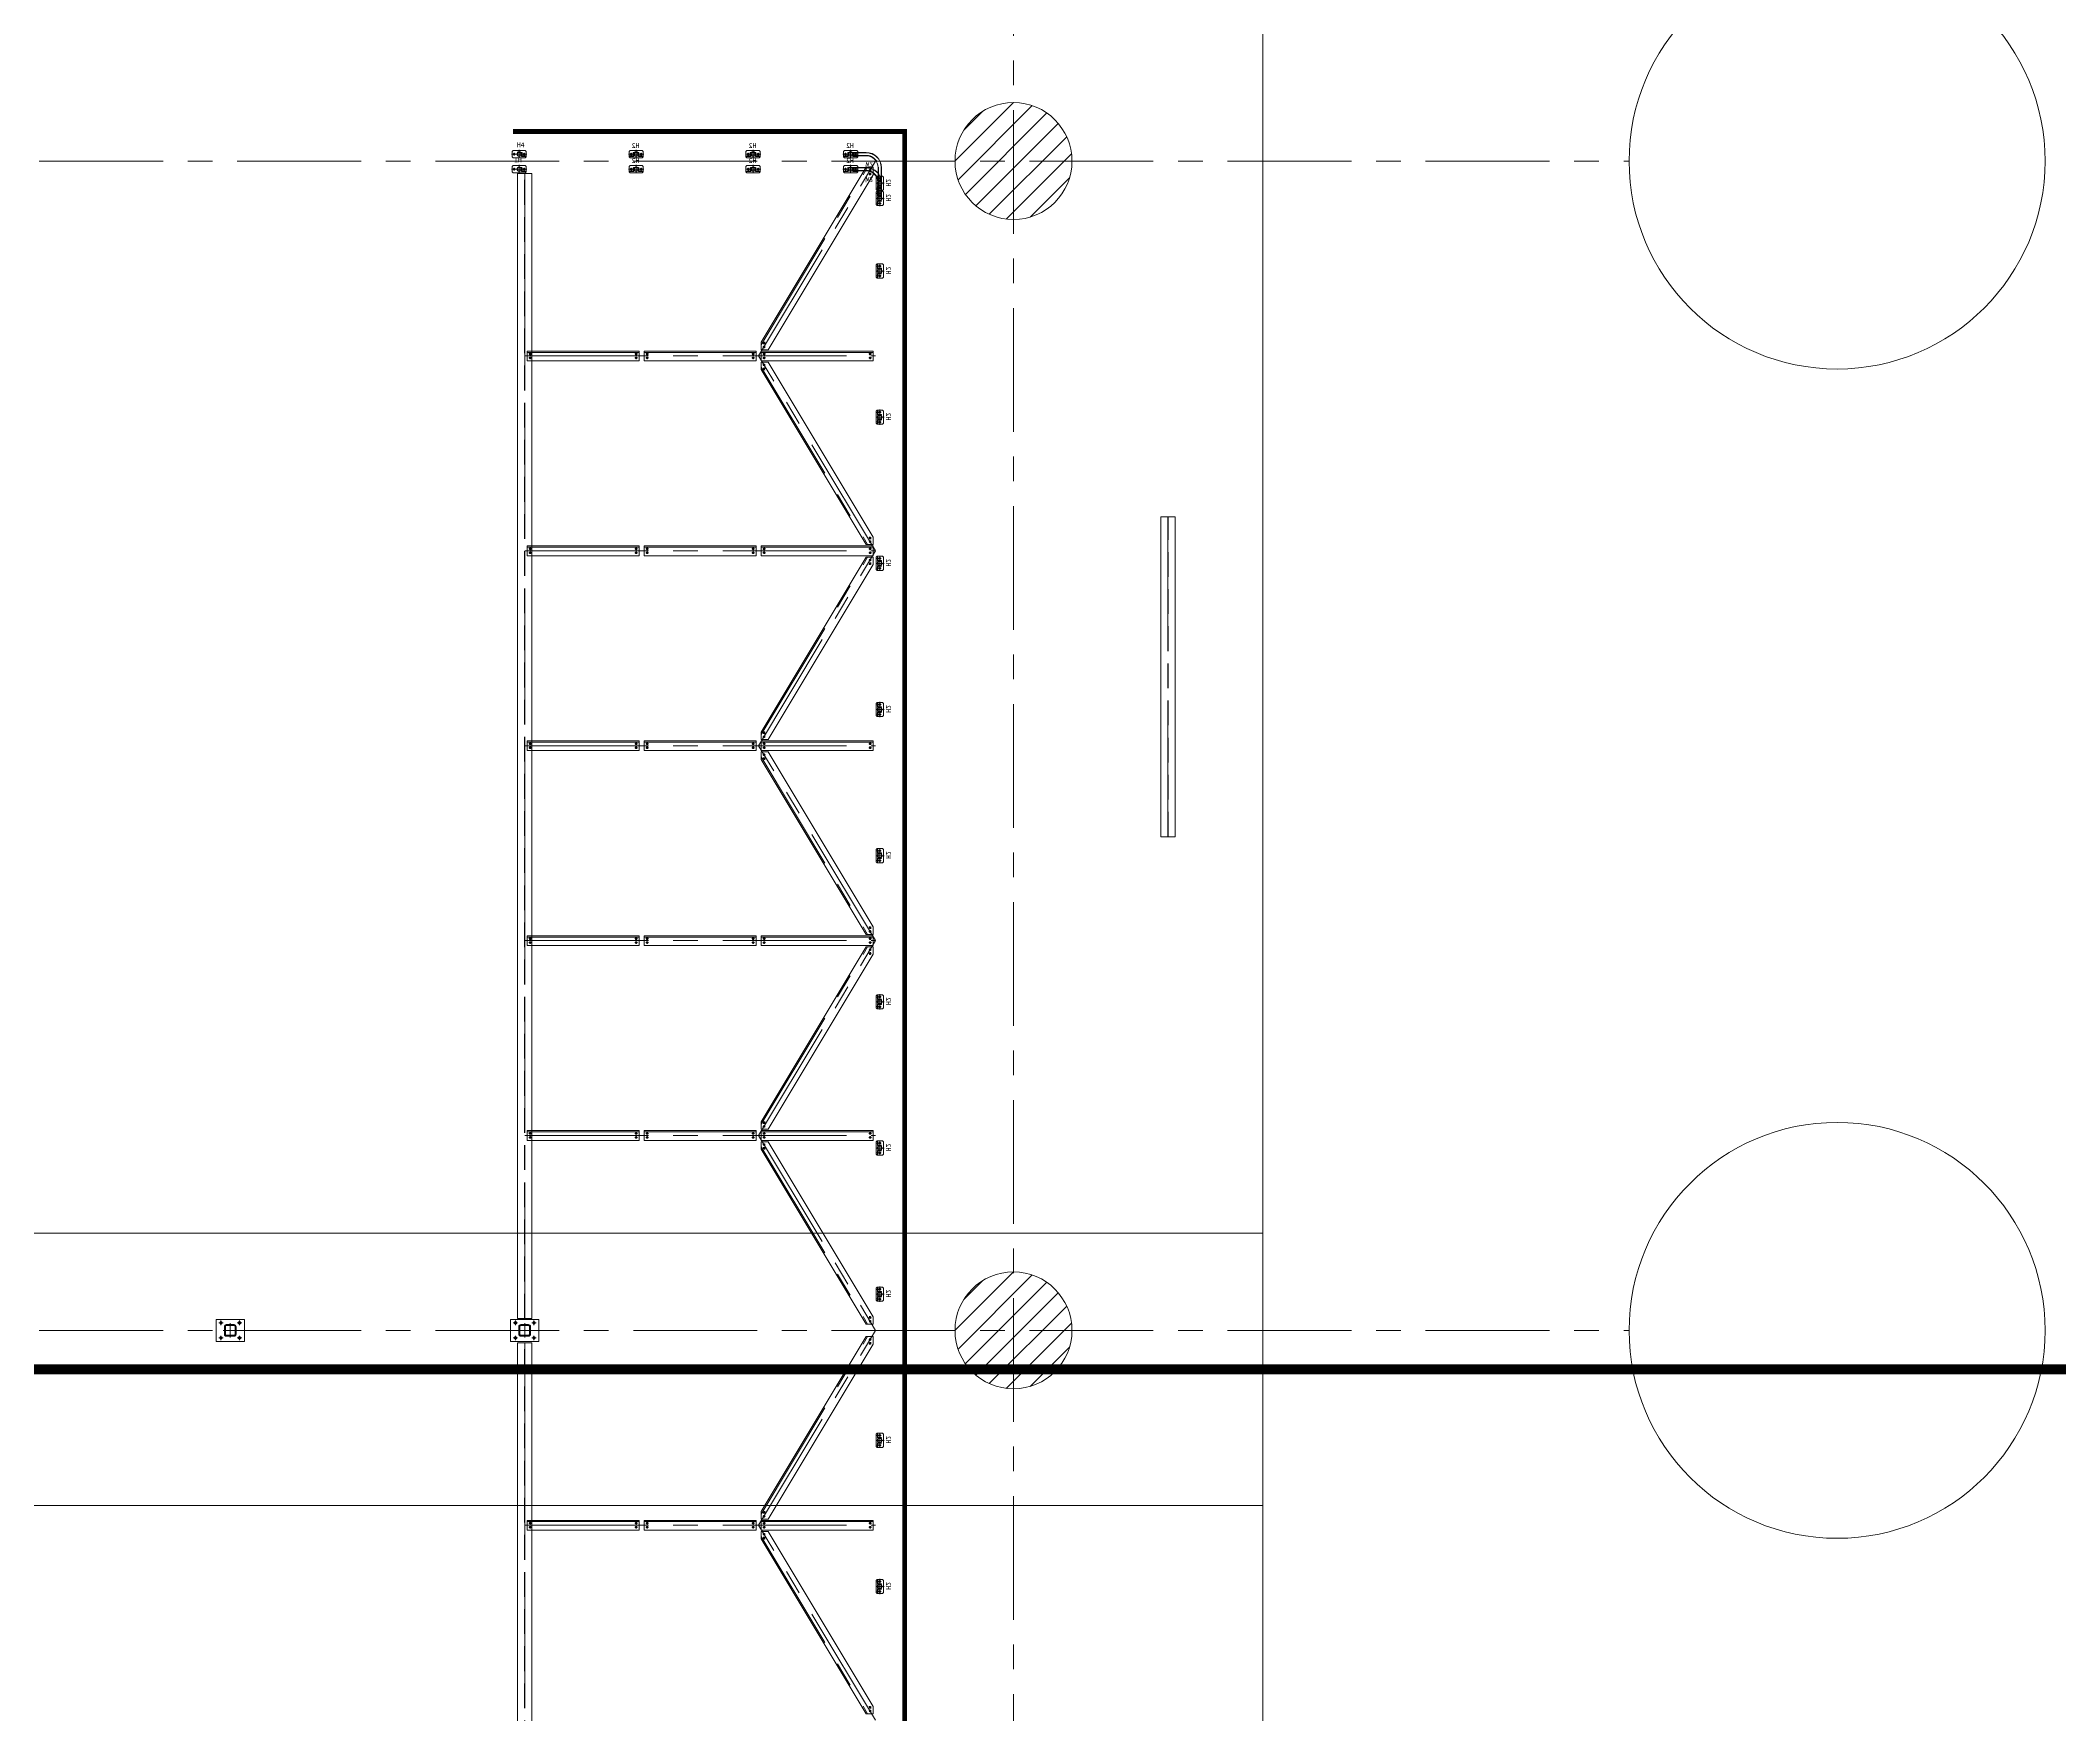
# Model space of a CAD drawing. Header units: millimetres. Extents: x -16602 to 168350, y -134254 to 50573.
# Drawn here: x 137052 to 157768, y -95881 to -78699 of the extents above; entities that cross this region are included whole.
import ezdxf

# ---------------------------------------------------------------- set-up
doc = ezdxf.new("R2010")
doc.units = ezdxf.units.MM
doc.header["$LTSCALE"] = 40
for name, pattern in [('CENTER', [50.8, 31.75, -6.35, 6.35, -6.35]), ('CENTER2', [28.575, 19.05, -3.175, 3.175, -3.175]), ('HIDDEN', [9.525, 6.35, -3.175]), ('HIDDEN2', [4.7625, 3.175, -1.5875]), ('PHANTOM', [63.5, 31.75, -6.35, 6.35, -6.35, 6.35, -6.35])]:
    doc.linetypes.add(name, pattern=pattern)
doc.layers.get('0').update_dxf_attribs({"linetype": 'CONTINUOUS', "lineweight": 13})
doc.layers.get('Defpoints').update_dxf_attribs({"linetype": 'CONTINUOUS', "lineweight": 13})
doc.layers.add('01-CEN', color=1, linetype='CENTER', lineweight=13)
doc.layers.add('Handrail', color=6, linetype='CONTINUOUS', lineweight=13)
doc.styles.add('T', font='SimSun.ttf', dxfattribs={"height": 100})

# ---------------------------------------------------------------- blocks, each defined once
blk = doc.blocks.new('120x120x10.0-shs-34.2')
for points in [[(-40, 60), (40, 60, -0.4142136), (60, 40), (60, -40, -0.4142136), (40, -60), (-40, -60, -0.4142136), (-60, -40), (-60, 40, -0.4142136)], [(-40, 50), (40, 50, -0.4142136), (50, 40), (50, -40, -0.4142136), (40, -50), (-40, -50, -0.4142136), (-50, -40), (-50, 40, -0.4142136)]]:
    blk.add_lwpolyline(points, format="xyb", close=True)
at = {"layer": '01-CEN'}
for p, q in [((72.5, 0), (-72.5, 0)), ((0, -72.5), (0, 72.5))]:
    blk.add_line(p, q, dxfattribs=at)
blk = doc.blocks.new('C9 TO 610X229113 UB')
at = {"ltscale": 30}
blk.add_lwpolyline([(-145, -112.5), (-145, 112.5), (145, 112.5), (145, -112.5)], close=True, dxfattribs=at)
for centre in [(-95, 77.5), (95, 77.5), (-95, -77.5), (95, -77.5)]:
    blk.add_circle(centre, 13, dxfattribs=at)
at = {"layer": '01-CEN', "ltscale": 30}
for p, q in [((-72, 77.5), (-118, 77.5)), ((-95, 100.5), (-95, 54.5)), ((72, 77.5), (118, 77.5)), ((95, 100.5), (95, 54.5)), ((-72, -77.5), (-118, -77.5)), ((-95, -100.5), (-95, -54.5)), ((72, -77.5), (118, -77.5)), ((95, -100.5), (95, -54.5))]:
    blk.add_line(p, q, dxfattribs=at)
at = {"ltscale": 30, "rotation": 90}
blk.add_blockref('120x120x10.0-shs-34.2', (0, 0), dxfattribs=at)
blk = doc.blocks.new('040x05a')
for p, q in [((0, 40), (0, 0)), ((2.6, 40), (0, 40)), ((0, 0), (40, 0)), ((5, 11), (5, 37.6)), ((37.6, 5), (11, 5)), ((40, 0), (40, 2.6))]:
    blk.add_line(p, q)
for centre, radius, start, end in [((2.6, 37.6), 2.4, 0, 90), ((11, 11), 6, 180, 270), ((37.6, 2.6), 2.4, 0, 90)]:
    blk.add_arc(centre, radius, start, end)
blk = doc.blocks.new('H2')
at = {"linetype": 'CENTER2'}
for p, q in [((-78, 0), (78, 0)), ((0, -42), (0, 43))]:
    blk.add_line(p, q, dxfattribs=at)
for p, q in [((-73, 28), (-63, 38)), ((-73, 28), (-73, -28)), ((-37, 0), (-65, 0)), ((63, 38), (-63, 38)), ((-51, 14), (-51, -14)), ((37, 0), (65, 0)), ((51, 14), (51, -14)), ((63, 38), (73, 28)), ((73, -28), (73, 28)), ((-63, -38), (-73, -28)), ((-63, -38), (63, -38)), ((-56, -19), (-56, -24)), ((-49, -14), (-49, -29)), ((-42, -19), (-42, -24)), ((42, -19), (42, -24)), ((49, -14), (49, -29)), ((56, -19), (56, -24)), ((73, -28), (63, -38))]:
    blk.add_line(p, q)
for centre, radius in [((-51, 0), 9), ((0, 0), 24.1), ((0, 0), 20.1), ((51, 0), 9)]:
    blk.add_circle(centre, radius)
at = {"extrusion": (0, 0, -1), "zscale": -1}
blk.add_blockref('040x05a', (24, -24), dxfattribs=at)
blk.add_blockref('040x05a', (24, -24))
at = {"ltscale": 30, "style": 'T'}
blk.add_text('H2', height=50, dxfattribs=at).set_placement((-33, 64))
blk = doc.blocks.new('W2')
for p, q in [((-17, 0), (17, 0)), ((-17, -160), (-17, 0)), ((17, -160), (17, 0)), ((-300, -283), (-300, -317)), ((-140, -283), (-300, -283)), ((-140, -317), (-300, -317))]:
    blk.add_line(p, q)
at = {"linetype": 'HIDDEN2'}
for p, q in [((-14, -160), (-14, 0)), ((14, -160), (14, 0)), ((-140, -286), (-300, -286)), ((-140, -314), (-300, -314))]:
    blk.add_line(p, q, dxfattribs=at)
for radius in [154, 126]:
    blk.add_arc((-140, -160), radius, 270, 0, dxfattribs=at)
for radius in [157, 123]:
    blk.add_arc((-140, -160), radius, 270, 0)
at = {"style": 'T'}
blk.add_text('W2', height=50, dxfattribs=at).set_placement((-147, -216))
blk = doc.blocks.new('H4')
at = {"linetype": 'CENTER2'}
for p, q in [((78, 0), (-78, 0)), ((0, -42), (0, 43))]:
    blk.add_line(p, q, dxfattribs=at)
for p, q in [((-63, 38), (-73, 28)), ((-73, -28), (-73, 28)), ((-37, 0), (-65, 0)), ((-63, 38), (63, 38)), ((-51, 14), (-51, -14)), ((37, 0), (65, 0)), ((51, 14), (51, -14)), ((73, 28), (63, 38)), ((73, 28), (73, -28)), ((-73, -28), (-63, -38)), ((63, -38), (-63, -38)), ((42, -19), (42, -24)), ((49, -14), (49, -29)), ((56, -19), (56, -24)), ((63, -38), (73, -28))]:
    blk.add_line(p, q)
for centre, radius in [((-51, 0), 9), ((0, 0), 24.1), ((0, 0), 20.1), ((51, 0), 9)]:
    blk.add_circle(centre, radius)
blk.add_blockref('040x05a', (24, -24))
at = {"ltscale": 30, "style": 'T'}
blk.add_text('H4', height=50, dxfattribs=at).set_placement((-24, 70))
blk = doc.blocks.new('H1')
at = {"linetype": 'CENTER2'}
for p, q in [((-78, 0), (78, 0)), ((0, -42), (0, 43))]:
    blk.add_line(p, q, dxfattribs=at)
for p, q in [((-73, 28), (-63, 38)), ((-73, 28), (-73, -28)), ((-37, 0), (-65, 0)), ((63, 38), (-63, 38)), ((-51, 14), (-51, -14)), ((37, 0), (65, 0)), ((51, 14), (51, -14)), ((63, 38), (73, 28)), ((73, -28), (73, 28)), ((-63, -38), (-73, -28)), ((-63, -38), (63, -38)), ((-56, -19), (-56, -24)), ((-49, -14), (-49, -29)), ((-42, -19), (-42, -24)), ((73, -28), (63, -38))]:
    blk.add_line(p, q)
for centre, radius in [((-51, 0), 9), ((0, 0), 24.1), ((0, 0), 20.1), ((51, 0), 9)]:
    blk.add_circle(centre, radius)
at = {"extrusion": (0, 0, -1), "zscale": -1}
blk.add_blockref('040x05a', (24, -24), dxfattribs=at)
at = {"ltscale": 30, "style": 'T'}
blk.add_text('H1', height=50, dxfattribs=at).set_placement((-27, 70))

msp = doc.modelspace()

# ---------------------------------------------------------------- hatches: boundary and pattern name
h = msp.add_hatch()
h.set_pattern_fill('ANSI31', color=256, scale=50, style=0)
h.set_pattern_definition([(45, (43853.43, -81042.49), (-112.2532, 112.2532), [])])
edge = h.paths.add_edge_path()
edge.add_arc((147035.6, -79938), 600, 0, 360)
h = msp.add_hatch()
h.set_pattern_fill('ANSI31', color=256, scale=50, style=0)
h.set_pattern_definition([(45, (43853.43, -93042.49), (-112.2532, 112.2532), [])])
edge = h.paths.add_edge_path()
edge.add_arc((147035.6, -91938), 600, 0, 360)

# ---------------------------------------------------------------- linework, layer by layer
at = {"ltscale": 30}
for points in [[(144446.7, -81874.6), (144446.7, -81797.4), (145524.3, -80001.4), (145594.6, -80001.4), (145594.6, -80078.6), (144517, -81874.6)], [(144446.7, -81874.6), (144446.7, -81797.4), (145524.3, -80001.4), (145594.6, -80001.4), (145594.6, -80078.6), (144517, -81874.6)], [(144446.7, -82001.4), (144446.7, -82078.6), (145524.3, -83874.6), (145594.6, -83874.6), (145594.6, -83797.4), (144517, -82001.4)], [(144446.7, -82001.4), (144446.7, -82078.6), (145524.3, -83874.6), (145594.6, -83874.6), (145594.6, -83797.4), (144517, -82001.4)], [(144446.7, -85874.6), (144446.7, -85797.4), (145524.3, -84001.4), (145594.6, -84001.4), (145594.6, -84078.6), (144517, -85874.6)], [(144446.7, -85874.6), (144446.7, -85797.4), (145524.3, -84001.4), (145594.6, -84001.4), (145594.6, -84078.6), (144517, -85874.6)], [(144446.7, -86001.4), (144446.7, -86078.6), (145524.3, -87874.6), (145594.6, -87874.6), (145594.6, -87797.4), (144517, -86001.4)], [(144446.7, -86001.4), (144446.7, -86078.6), (145524.3, -87874.6), (145594.6, -87874.6), (145594.6, -87797.4), (144517, -86001.4)], [(144446.7, -89874.6), (144446.7, -89797.4), (145524.3, -88001.4), (145594.6, -88001.4), (145594.6, -88078.6), (144517, -89874.6)], [(144446.7, -89874.6), (144446.7, -89797.4), (145524.3, -88001.4), (145594.6, -88001.4), (145594.6, -88078.6), (144517, -89874.6)], [(144446.7, -90001.4), (144446.7, -90078.6), (145524.3, -91874.6), (145594.6, -91874.6), (145594.6, -91797.4), (144517, -90001.4)], [(144446.7, -93874.6), (144446.7, -93797.4), (145524.3, -92001.4), (145594.6, -92001.4), (145594.6, -92078.6), (144517, -93874.6)], [(144446.7, -93874.6), (144446.7, -93797.4), (145524.3, -92001.4), (145594.6, -92001.4), (145594.6, -92078.6), (144517, -93874.6)], [(144446.7, -94001.4), (144446.7, -94078.6), (145524.3, -95874.6), (145594.6, -95874.6), (145594.6, -95797.4), (144517, -94001.4)], [(144446.7, -94001.4), (144446.7, -94078.6), (145524.3, -95874.6), (145594.6, -95874.6), (145594.6, -95797.4), (144517, -94001.4)]]:
    msp.add_lwpolyline(points, close=True, dxfattribs=at)
for points in [[(145569, -80037.6), (145572.1, -80032.5, 1), (145560.1, -80025.3), (145557, -80030.4, 1), (145569, -80037.6)], [(145569, -80037.6), (145572.1, -80032.5, 1), (145560.1, -80025.3), (145557, -80030.4, 1), (145569, -80037.6)], [(145569, -80076.5), (145572.1, -80071.3, 1), (145560.1, -80064.1), (145557, -80069.3, 1), (145569, -80076.5)], [(145569, -80076.5), (145572.1, -80071.3, 1), (145560.1, -80064.1), (145557, -80069.3, 1), (145569, -80076.5)], [(144481.1, -81811.9), (144484.2, -81806.7, 1), (144472.2, -81799.5), (144469.1, -81804.7, 1), (144481.1, -81811.9)], [(144481.1, -81811.9), (144484.2, -81806.7, 1), (144472.2, -81799.5), (144469.1, -81804.7, 1), (144481.1, -81811.9)], [(142073.7, -81911), (142079.7, -81911, -1), (142079.7, -81925), (142073.7, -81925, -1), (142073.7, -81911)], [(142073.7, -81951), (142079.7, -81951, -1), (142079.7, -81965), (142073.7, -81965, -1), (142073.7, -81951)], [(143167.6, -81911), (143161.6, -81911, 1), (143161.6, -81925), (143167.6, -81925, 1), (143167.6, -81911)], [(143167.6, -81951), (143161.6, -81951, 1), (143161.6, -81965), (143167.6, -81965, 1), (143167.6, -81951)], [(143273.7, -81911), (143279.7, -81911, -1), (143279.7, -81925), (143273.7, -81925, -1), (143273.7, -81911)], [(143273.7, -81951), (143279.7, -81951, -1), (143279.7, -81965), (143273.7, -81965, -1), (143273.7, -81951)], [(144367.6, -81911), (144361.6, -81911, 1), (144361.6, -81925), (144367.6, -81925, 1), (144367.6, -81911)], [(144367.6, -81951), (144361.6, -81951, 1), (144361.6, -81965), (144367.6, -81965, 1), (144367.6, -81951)], [(144473.7, -81911), (144479.7, -81911, -1), (144479.7, -81925), (144473.7, -81925, -1), (144473.7, -81911)], [(144473.7, -81951), (144479.7, -81951, -1), (144479.7, -81965), (144473.7, -81965, -1), (144473.7, -81951)], [(144481.1, -81850.8), (144484.2, -81845.6, 1), (144472.2, -81838.4), (144469.1, -81843.6, 1), (144481.1, -81850.8)], [(144481.1, -81850.8), (144484.2, -81845.6, 1), (144472.2, -81838.4), (144469.1, -81843.6, 1), (144481.1, -81850.8)], [(144481.1, -82025.3), (144484.2, -82030.4, -1), (144472.2, -82037.6), (144469.1, -82032.5, -1), (144481.1, -82025.3)], [(144481.1, -82025.3), (144484.2, -82030.4, -1), (144472.2, -82037.6), (144469.1, -82032.5, -1), (144481.1, -82025.3)], [(145567.6, -81911), (145561.6, -81911, 1), (145561.6, -81925), (145567.6, -81925, 1), (145567.6, -81911)], [(145567.6, -81951), (145561.6, -81951, 1), (145561.6, -81965), (145567.6, -81965, 1), (145567.6, -81951)], [(144481.1, -82064.1), (144484.2, -82069.3, -1), (144472.2, -82076.5), (144469.1, -82071.3, -1), (144481.1, -82064.1)], [(144481.1, -82064.1), (144484.2, -82069.3, -1), (144472.2, -82076.5), (144469.1, -82071.3, -1), (144481.1, -82064.1)], [(145569, -83799.5), (145572.1, -83804.7, -1), (145560.1, -83811.9), (145557, -83806.7, -1), (145569, -83799.5)], [(145569, -83799.5), (145572.1, -83804.7, -1), (145560.1, -83811.9), (145557, -83806.7, -1), (145569, -83799.5)], [(145569, -83838.4), (145572.1, -83843.6, -1), (145560.1, -83850.8), (145557, -83845.6, -1), (145569, -83838.4)], [(145569, -83838.4), (145572.1, -83843.6, -1), (145560.1, -83850.8), (145557, -83845.6, -1), (145569, -83838.4)], [(142073.7, -83911), (142079.7, -83911, -1), (142079.7, -83925), (142073.7, -83925, -1), (142073.7, -83911)], [(142073.7, -83951), (142079.7, -83951, -1), (142079.7, -83965), (142073.7, -83965, -1), (142073.7, -83951)], [(143167.6, -83911), (143161.6, -83911, 1), (143161.6, -83925), (143167.6, -83925, 1), (143167.6, -83911)], [(143167.6, -83951), (143161.6, -83951, 1), (143161.6, -83965), (143167.6, -83965, 1), (143167.6, -83951)], [(143273.7, -83911), (143279.7, -83911, -1), (143279.7, -83925), (143273.7, -83925, -1), (143273.7, -83911)], [(143273.7, -83951), (143279.7, -83951, -1), (143279.7, -83965), (143273.7, -83965, -1), (143273.7, -83951)], [(144367.6, -83911), (144361.6, -83911, 1), (144361.6, -83925), (144367.6, -83925, 1), (144367.6, -83911)], [(144367.6, -83951), (144361.6, -83951, 1), (144361.6, -83965), (144367.6, -83965, 1), (144367.6, -83951)], [(144473.7, -83911), (144479.7, -83911, -1), (144479.7, -83925), (144473.7, -83925, -1), (144473.7, -83911)], [(144473.7, -83951), (144479.7, -83951, -1), (144479.7, -83965), (144473.7, -83965, -1), (144473.7, -83951)], [(145567.6, -83911), (145561.6, -83911, 1), (145561.6, -83925), (145567.6, -83925, 1), (145567.6, -83911)], [(145567.6, -83951), (145561.6, -83951, 1), (145561.6, -83965), (145567.6, -83965, 1), (145567.6, -83951)], [(145569, -84037.6), (145572.1, -84032.5, 1), (145560.1, -84025.3), (145557, -84030.4, 1), (145569, -84037.6)], [(145569, -84037.6), (145572.1, -84032.5, 1), (145560.1, -84025.3), (145557, -84030.4, 1), (145569, -84037.6)], [(145569, -84076.5), (145572.1, -84071.3, 1), (145560.1, -84064.1), (145557, -84069.3, 1), (145569, -84076.5)], [(145569, -84076.5), (145572.1, -84071.3, 1), (145560.1, -84064.1), (145557, -84069.3, 1), (145569, -84076.5)], [(142073.7, -85911), (142079.7, -85911, -1), (142079.7, -85925), (142073.7, -85925, -1), (142073.7, -85911)], [(142073.7, -85951), (142079.7, -85951, -1), (142079.7, -85965), (142073.7, -85965, -1), (142073.7, -85951)], [(143167.6, -85911), (143161.6, -85911, 1), (143161.6, -85925), (143167.6, -85925, 1), (143167.6, -85911)], [(143167.6, -85951), (143161.6, -85951, 1), (143161.6, -85965), (143167.6, -85965, 1), (143167.6, -85951)], [(143273.7, -85911), (143279.7, -85911, -1), (143279.7, -85925), (143273.7, -85925, -1), (143273.7, -85911)], [(143273.7, -85951), (143279.7, -85951, -1), (143279.7, -85965), (143273.7, -85965, -1), (143273.7, -85951)], [(144367.6, -85911), (144361.6, -85911, 1), (144361.6, -85925), (144367.6, -85925, 1), (144367.6, -85911)], [(144367.6, -85951), (144361.6, -85951, 1), (144361.6, -85965), (144367.6, -85965, 1), (144367.6, -85951)], [(144473.7, -85911), (144479.7, -85911, -1), (144479.7, -85925), (144473.7, -85925, -1), (144473.7, -85911)], [(144473.7, -85951), (144479.7, -85951, -1), (144479.7, -85965), (144473.7, -85965, -1), (144473.7, -85951)], [(144481.1, -85811.9), (144484.2, -85806.7, 1), (144472.2, -85799.5), (144469.1, -85804.7, 1), (144481.1, -85811.9)], [(144481.1, -85811.9), (144484.2, -85806.7, 1), (144472.2, -85799.5), (144469.1, -85804.7, 1), (144481.1, -85811.9)], [(144481.1, -85850.8), (144484.2, -85845.6, 1), (144472.2, -85838.4), (144469.1, -85843.6, 1), (144481.1, -85850.8)], [(144481.1, -85850.8), (144484.2, -85845.6, 1), (144472.2, -85838.4), (144469.1, -85843.6, 1), (144481.1, -85850.8)], [(145567.6, -85911), (145561.6, -85911, 1), (145561.6, -85925), (145567.6, -85925, 1), (145567.6, -85911)], [(145567.6, -85951), (145561.6, -85951, 1), (145561.6, -85965), (145567.6, -85965, 1), (145567.6, -85951)], [(144481.1, -86025.3), (144484.2, -86030.4, -1), (144472.2, -86037.6), (144469.1, -86032.5, -1), (144481.1, -86025.3)], [(144481.1, -86025.3), (144484.2, -86030.4, -1), (144472.2, -86037.6), (144469.1, -86032.5, -1), (144481.1, -86025.3)], [(144481.1, -86064.1), (144484.2, -86069.3, -1), (144472.2, -86076.5), (144469.1, -86071.3, -1), (144481.1, -86064.1)], [(144481.1, -86064.1), (144484.2, -86069.3, -1), (144472.2, -86076.5), (144469.1, -86071.3, -1), (144481.1, -86064.1)], [(145569, -87799.5), (145572.1, -87804.7, -1), (145560.1, -87811.9), (145557, -87806.7, -1), (145569, -87799.5)], [(145569, -87799.5), (145572.1, -87804.7, -1), (145560.1, -87811.9), (145557, -87806.7, -1), (145569, -87799.5)], [(145569, -87838.4), (145572.1, -87843.6, -1), (145560.1, -87850.8), (145557, -87845.6, -1), (145569, -87838.4)], [(145569, -87838.4), (145572.1, -87843.6, -1), (145560.1, -87850.8), (145557, -87845.6, -1), (145569, -87838.4)], [(142073.7, -87911), (142079.7, -87911, -1), (142079.7, -87925), (142073.7, -87925, -1), (142073.7, -87911)], [(142073.7, -87951), (142079.7, -87951, -1), (142079.7, -87965), (142073.7, -87965, -1), (142073.7, -87951)], [(143167.6, -87911), (143161.6, -87911, 1), (143161.6, -87925), (143167.6, -87925, 1), (143167.6, -87911)], [(143167.6, -87951), (143161.6, -87951, 1), (143161.6, -87965), (143167.6, -87965, 1), (143167.6, -87951)], [(143273.7, -87911), (143279.7, -87911, -1), (143279.7, -87925), (143273.7, -87925, -1), (143273.7, -87911)], [(143273.7, -87951), (143279.7, -87951, -1), (143279.7, -87965), (143273.7, -87965, -1), (143273.7, -87951)], [(144367.6, -87911), (144361.6, -87911, 1), (144361.6, -87925), (144367.6, -87925, 1), (144367.6, -87911)], [(144367.6, -87951), (144361.6, -87951, 1), (144361.6, -87965), (144367.6, -87965, 1), (144367.6, -87951)], [(144473.7, -87911), (144479.7, -87911, -1), (144479.7, -87925), (144473.7, -87925, -1), (144473.7, -87911)], [(144473.7, -87951), (144479.7, -87951, -1), (144479.7, -87965), (144473.7, -87965, -1), (144473.7, -87951)], [(145567.6, -87911), (145561.6, -87911, 1), (145561.6, -87925), (145567.6, -87925, 1), (145567.6, -87911)], [(145567.6, -87951), (145561.6, -87951, 1), (145561.6, -87965), (145567.6, -87965, 1), (145567.6, -87951)], [(145569, -88037.6), (145572.1, -88032.5, 1), (145560.1, -88025.3), (145557, -88030.4, 1), (145569, -88037.6)], [(145569, -88037.6), (145572.1, -88032.5, 1), (145560.1, -88025.3), (145557, -88030.4, 1), (145569, -88037.6)], [(145569, -88076.5), (145572.1, -88071.3, 1), (145560.1, -88064.1), (145557, -88069.3, 1), (145569, -88076.5)], [(145569, -88076.5), (145572.1, -88071.3, 1), (145560.1, -88064.1), (145557, -88069.3, 1), (145569, -88076.5)], [(144481.1, -89811.9), (144484.2, -89806.7, 1), (144472.2, -89799.5), (144469.1, -89804.7, 1), (144481.1, -89811.9)], [(144481.1, -89811.9), (144484.2, -89806.7, 1), (144472.2, -89799.5), (144469.1, -89804.7, 1), (144481.1, -89811.9)], [(144481.1, -89850.8), (144484.2, -89845.6, 1), (144472.2, -89838.4), (144469.1, -89843.6, 1), (144481.1, -89850.8)], [(144481.1, -89850.8), (144484.2, -89845.6, 1), (144472.2, -89838.4), (144469.1, -89843.6, 1), (144481.1, -89850.8)], [(142073.7, -89911), (142079.7, -89911, -1), (142079.7, -89925), (142073.7, -89925, -1), (142073.7, -89911)], [(142073.7, -89951), (142079.7, -89951, -1), (142079.7, -89965), (142073.7, -89965, -1), (142073.7, -89951)], [(143167.6, -89911), (143161.6, -89911, 1), (143161.6, -89925), (143167.6, -89925, 1), (143167.6, -89911)], [(143167.6, -89951), (143161.6, -89951, 1), (143161.6, -89965), (143167.6, -89965, 1), (143167.6, -89951)], [(143273.7, -89911), (143279.7, -89911, -1), (143279.7, -89925), (143273.7, -89925, -1), (143273.7, -89911)], [(143273.7, -89951), (143279.7, -89951, -1), (143279.7, -89965), (143273.7, -89965, -1), (143273.7, -89951)], [(144367.6, -89911), (144361.6, -89911, 1), (144361.6, -89925), (144367.6, -89925, 1), (144367.6, -89911)], [(144367.6, -89951), (144361.6, -89951, 1), (144361.6, -89965), (144367.6, -89965, 1), (144367.6, -89951)], [(144473.7, -89911), (144479.7, -89911, -1), (144479.7, -89925), (144473.7, -89925, -1), (144473.7, -89911)], [(144473.7, -89951), (144479.7, -89951, -1), (144479.7, -89965), (144473.7, -89965, -1), (144473.7, -89951)], [(144481.1, -90025.3), (144484.2, -90030.4, -1), (144472.2, -90037.6), (144469.1, -90032.5, -1), (144481.1, -90025.3)], [(144481.1, -90064.1), (144484.2, -90069.3, -1), (144472.2, -90076.5), (144469.1, -90071.3, -1), (144481.1, -90064.1)], [(145567.6, -89911), (145561.6, -89911, 1), (145561.6, -89925), (145567.6, -89925, 1), (145567.6, -89911)], [(145567.6, -89951), (145561.6, -89951, 1), (145561.6, -89965), (145567.6, -89965, 1), (145567.6, -89951)], [(145569, -91799.5), (145572.1, -91804.7, -1), (145560.1, -91811.9), (145557, -91806.7, -1), (145569, -91799.5)], [(145569, -91838.4), (145572.1, -91843.6, -1), (145560.1, -91850.8), (145557, -91845.6, -1), (145569, -91838.4)], [(145569, -92037.6), (145572.1, -92032.5, 1), (145560.1, -92025.3), (145557, -92030.4, 1), (145569, -92037.6)], [(145569, -92037.6), (145572.1, -92032.5, 1), (145560.1, -92025.3), (145557, -92030.4, 1), (145569, -92037.6)], [(145569, -92076.5), (145572.1, -92071.3, 1), (145560.1, -92064.1), (145557, -92069.3, 1), (145569, -92076.5)], [(145569, -92076.5), (145572.1, -92071.3, 1), (145560.1, -92064.1), (145557, -92069.3, 1), (145569, -92076.5)], [(144481.1, -93811.9), (144484.2, -93806.7, 1), (144472.2, -93799.5), (144469.1, -93804.7, 1), (144481.1, -93811.9)], [(144481.1, -93811.9), (144484.2, -93806.7, 1), (144472.2, -93799.5), (144469.1, -93804.7, 1), (144481.1, -93811.9)], [(144481.1, -93850.8), (144484.2, -93845.6, 1), (144472.2, -93838.4), (144469.1, -93843.6, 1), (144481.1, -93850.8)], [(144481.1, -93850.8), (144484.2, -93845.6, 1), (144472.2, -93838.4), (144469.1, -93843.6, 1), (144481.1, -93850.8)], [(142073.7, -93911), (142079.7, -93911, -1), (142079.7, -93925), (142073.7, -93925, -1), (142073.7, -93911)], [(142073.7, -93951), (142079.7, -93951, -1), (142079.7, -93965), (142073.7, -93965, -1), (142073.7, -93951)], [(143167.6, -93911), (143161.6, -93911, 1), (143161.6, -93925), (143167.6, -93925, 1), (143167.6, -93911)], [(143167.6, -93951), (143161.6, -93951, 1), (143161.6, -93965), (143167.6, -93965, 1), (143167.6, -93951)], [(143273.7, -93911), (143279.7, -93911, -1), (143279.7, -93925), (143273.7, -93925, -1), (143273.7, -93911)], [(143273.7, -93951), (143279.7, -93951, -1), (143279.7, -93965), (143273.7, -93965, -1), (143273.7, -93951)], [(144367.6, -93911), (144361.6, -93911, 1), (144361.6, -93925), (144367.6, -93925, 1), (144367.6, -93911)], [(144367.6, -93951), (144361.6, -93951, 1), (144361.6, -93965), (144367.6, -93965, 1), (144367.6, -93951)], [(144473.7, -93911), (144479.7, -93911, -1), (144479.7, -93925), (144473.7, -93925, -1), (144473.7, -93911)], [(144473.7, -93951), (144479.7, -93951, -1), (144479.7, -93965), (144473.7, -93965, -1), (144473.7, -93951)], [(144481.1, -94025.3), (144484.2, -94030.4, -1), (144472.2, -94037.6), (144469.1, -94032.5, -1), (144481.1, -94025.3)], [(144481.1, -94025.3), (144484.2, -94030.4, -1), (144472.2, -94037.6), (144469.1, -94032.5, -1), (144481.1, -94025.3)], [(145567.6, -93911), (145561.6, -93911, 1), (145561.6, -93925), (145567.6, -93925, 1), (145567.6, -93911)], [(145567.6, -93951), (145561.6, -93951, 1), (145561.6, -93965), (145567.6, -93965, 1), (145567.6, -93951)], [(144481.1, -94064.1), (144484.2, -94069.3, -1), (144472.2, -94076.5), (144469.1, -94071.3, -1), (144481.1, -94064.1)], [(144481.1, -94064.1), (144484.2, -94069.3, -1), (144472.2, -94076.5), (144469.1, -94071.3, -1), (144481.1, -94064.1)], [(145569, -95799.5), (145572.1, -95804.7, -1), (145560.1, -95811.9), (145557, -95806.7, -1), (145569, -95799.5)], [(145569, -95799.5), (145572.1, -95804.7, -1), (145560.1, -95811.9), (145557, -95806.7, -1), (145569, -95799.5)], [(145569, -95838.4), (145572.1, -95843.6, -1), (145560.1, -95850.8), (145557, -95845.6, -1), (145569, -95838.4)], [(145569, -95838.4), (145572.1, -95843.6, -1), (145560.1, -95850.8), (145557, -95845.6, -1), (145569, -95838.4)]]:
    msp.add_lwpolyline(points, format="xyb")
for points in [[(142046.7, -81888), (143194.6, -81888), (143194.6, -81988), (142046.7, -81988)], [(143246.7, -81888), (144394.6, -81888), (144394.6, -81988), (143246.7, -81988)], [(144446.7, -81888), (145594.6, -81888), (145594.6, -81988), (144446.7, -81988)], [(142046.7, -83888), (143194.6, -83888), (143194.6, -83988), (142046.7, -83988)], [(143246.7, -83888), (144394.6, -83888), (144394.6, -83988), (143246.7, -83988)], [(144446.7, -83888), (145594.6, -83888), (145594.6, -83988), (144446.7, -83988)], [(142046.7, -85888), (143194.6, -85888), (143194.6, -85988), (142046.7, -85988)], [(143246.7, -85888), (144394.6, -85888), (144394.6, -85988), (143246.7, -85988)], [(144446.7, -85888), (145594.6, -85888), (145594.6, -85988), (144446.7, -85988)], [(142046.7, -87888), (143194.6, -87888), (143194.6, -87988), (142046.7, -87988)], [(143246.7, -87888), (144394.6, -87888), (144394.6, -87988), (143246.7, -87988)], [(144446.7, -87888), (145594.6, -87888), (145594.6, -87988), (144446.7, -87988)], [(142046.7, -89888), (143194.6, -89888), (143194.6, -89988), (142046.7, -89988)], [(143246.7, -89888), (144394.6, -89888), (144394.6, -89988), (143246.7, -89988)], [(144446.7, -89888), (145594.6, -89888), (145594.6, -89988), (144446.7, -89988)], [(142046.7, -93888), (143194.6, -93888), (143194.6, -93988), (142046.7, -93988)], [(143246.7, -93888), (144394.6, -93888), (144394.6, -93988), (143246.7, -93988)], [(144446.7, -93888), (145594.6, -93888), (145594.6, -93988), (144446.7, -93988)]]:
    msp.add_lwpolyline(points, close=True)
for points in [[(142046.7, -81901), (142106.7, -81901), (143134.6, -81901), (143194.6, -81901)], [(143246.7, -81901), (143306.7, -81901), (144334.6, -81901), (144394.6, -81901)], [(144446.7, -81901), (144506.7, -81901), (145534.6, -81901), (145594.6, -81901)], [(142046.7, -83901), (142106.7, -83901), (143134.6, -83901), (143194.6, -83901)], [(143246.7, -83901), (143306.7, -83901), (144334.6, -83901), (144394.6, -83901)], [(144446.7, -83901), (144506.7, -83901), (145534.6, -83901), (145594.6, -83901)], [(142046.7, -85901), (142106.7, -85901), (143134.6, -85901), (143194.6, -85901)], [(143246.7, -85901), (143306.7, -85901), (144334.6, -85901), (144394.6, -85901)], [(144446.7, -85901), (144506.7, -85901), (145534.6, -85901), (145594.6, -85901)], [(142046.7, -87901), (142106.7, -87901), (143134.6, -87901), (143194.6, -87901)], [(143246.7, -87901), (143306.7, -87901), (144334.6, -87901), (144394.6, -87901)], [(144446.7, -87901), (144506.7, -87901), (145534.6, -87901), (145594.6, -87901)], [(142046.7, -89901), (142106.7, -89901), (143134.6, -89901), (143194.6, -89901)], [(143246.7, -89901), (143306.7, -89901), (144334.6, -89901), (144394.6, -89901)], [(144446.7, -89901), (144506.7, -89901), (145534.6, -89901), (145594.6, -89901)], [(142046.7, -93901), (142106.7, -93901), (143134.6, -93901), (143194.6, -93901)], [(143246.7, -93901), (143306.7, -93901), (144334.6, -93901), (144394.6, -93901)], [(144446.7, -93901), (144506.7, -93901), (145534.6, -93901), (145594.6, -93901)]]:
    msp.add_lwpolyline(points)
at = {"linetype": 'PHANTOM', "const_width": 100}
msp.add_lwpolyline([(97910.5, -92338), (168300.2, -92338)], dxfattribs=at)
for centre, radius in [((155485.3, -79938), 2134), ((145564.6, -80031.4), 7.5), ((145564.6, -80031.4), 7.5), ((145564.6, -80070.3), 7.5), ((145564.6, -80070.3), 7.5), ((144476.7, -81805.7), 7.5), ((144476.7, -81805.7), 7.5), ((142076.7, -81918), 7.5), ((142076.7, -81958), 7.5), ((143164.6, -81918), 7.5), ((143164.6, -81958), 7.5), ((143276.7, -81918), 7.5), ((143276.7, -81958), 7.5), ((144364.6, -81918), 7.5), ((144364.6, -81958), 7.5), ((144476.7, -81844.6), 7.5), ((144476.7, -81844.6), 7.5), ((144476.7, -81918), 7.5), ((144476.7, -81958), 7.5), ((144476.7, -82031.4), 7.5), ((144476.7, -82031.4), 7.5), ((145564.6, -81918), 7.5), ((145564.6, -81958), 7.5), ((144476.7, -82070.3), 7.5), ((144476.7, -82070.3), 7.5), ((145564.6, -83805.7), 7.5), ((145564.6, -83805.7), 7.5), ((145564.6, -83844.6), 7.5), ((145564.6, -83844.6), 7.5), ((142076.7, -83918), 7.5), ((142076.7, -83958), 7.5), ((143164.6, -83918), 7.5), ((143164.6, -83958), 7.5), ((143276.7, -83918), 7.5), ((143276.7, -83958), 7.5), ((144364.6, -83918), 7.5), ((144364.6, -83958), 7.5), ((144476.7, -83918), 7.5), ((144476.7, -83958), 7.5), ((145564.6, -83918), 7.5), ((145564.6, -83958), 7.5), ((145564.6, -84031.4), 7.5), ((145564.6, -84031.4), 7.5), ((145564.6, -84070.3), 7.5), ((145564.6, -84070.3), 7.5), ((142076.7, -85918), 7.5), ((142076.7, -85958), 7.5), ((143164.6, -85918), 7.5), ((143164.6, -85958), 7.5), ((143276.7, -85918), 7.5), ((143276.7, -85958), 7.5), ((144364.6, -85918), 7.5), ((144364.6, -85958), 7.5), ((144476.7, -85805.7), 7.5), ((144476.7, -85805.7), 7.5), ((144476.7, -85844.6), 7.5), ((144476.7, -85844.6), 7.5), ((144476.7, -85918), 7.5), ((144476.7, -85958), 7.5), ((145564.6, -85918), 7.5), ((145564.6, -85958), 7.5), ((144476.7, -86031.4), 7.5), ((144476.7, -86031.4), 7.5), ((144476.7, -86070.3), 7.5), ((144476.7, -86070.3), 7.5), ((145564.6, -87805.7), 7.5), ((145564.6, -87805.7), 7.5), ((145564.6, -87844.6), 7.5), ((145564.6, -87844.6), 7.5), ((142076.7, -87918), 7.5), ((142076.7, -87958), 7.5), ((143164.6, -87918), 7.5), ((143164.6, -87958), 7.5), ((143276.7, -87918), 7.5), ((143276.7, -87958), 7.5), ((144364.6, -87918), 7.5), ((144364.6, -87958), 7.5), ((144476.7, -87918), 7.5), ((144476.7, -87958), 7.5), ((145564.6, -87918), 7.5), ((145564.6, -87958), 7.5), ((145564.6, -88031.4), 7.5), ((145564.6, -88031.4), 7.5), ((145564.6, -88070.3), 7.5), ((145564.6, -88070.3), 7.5), ((144476.7, -89805.7), 7.5), ((144476.7, -89805.7), 7.5), ((144476.7, -89844.6), 7.5), ((144476.7, -89844.6), 7.5), ((155485.3, -91938), 2134), ((142076.7, -89918), 7.5), ((142076.7, -89958), 7.5), ((143164.6, -89918), 7.5), ((143164.6, -89958), 7.5), ((143276.7, -89918), 7.5), ((143276.7, -89958), 7.5), ((144364.6, -89918), 7.5), ((144364.6, -89958), 7.5), ((144476.7, -89918), 7.5), ((144476.7, -89958), 7.5), ((144476.7, -90031.4), 7.5), ((144476.7, -90070.3), 7.5), ((145564.6, -89918), 7.5), ((145564.6, -89958), 7.5), ((145564.6, -91805.7), 7.5), ((145564.6, -91844.6), 7.5), ((145564.6, -92031.4), 7.5), ((145564.6, -92031.4), 7.5), ((145564.6, -92070.3), 7.5), ((145564.6, -92070.3), 7.5), ((144476.7, -93805.7), 7.5), ((144476.7, -93805.7), 7.5), ((144476.7, -93844.6), 7.5), ((144476.7, -93844.6), 7.5), ((142076.7, -93918), 7.5), ((142076.7, -93958), 7.5), ((143164.6, -93918), 7.5), ((143164.6, -93958), 7.5), ((143276.7, -93918), 7.5), ((143276.7, -93958), 7.5), ((144364.6, -93918), 7.5), ((144364.6, -93958), 7.5), ((144476.7, -93918), 7.5), ((144476.7, -93958), 7.5), ((144476.7, -94031.4), 7.5), ((144476.7, -94031.4), 7.5), ((145564.6, -93918), 7.5), ((145564.6, -93958), 7.5), ((144476.7, -94070.3), 7.5), ((144476.7, -94070.3), 7.5), ((145564.6, -95805.7), 7.5), ((145564.6, -95805.7), 7.5), ((145564.6, -95844.6), 7.5), ((145564.6, -95844.6), 7.5)]:
    msp.add_circle(centre, radius)
at = {"color": 9}
for centre in [(147035.6, -79938), (147035.6, -91938)]:
    msp.add_circle(centre, 600, dxfattribs=at)
at = {"layer": '01-CEN'}
for p, q in [((147035.6, 34377.6), (147035.6, -134253.7)), ((116720, -79938), (153351.3, -79938)), ((144420.6, -81938), (145620.6, -79938)), ((144446.7, -81822.7), (145539.4, -80001.4)), ((144446.7, -81822.7), (145539.4, -80001.4)), ((145554.7, -80025.5), (145574.4, -80037.3)), ((145554.7, -80025.5), (145574.4, -80037.3)), ((145554.7, -80064.4), (145574.4, -80076.2)), ((145554.7, -80064.4), (145574.4, -80076.2)), ((145571.8, -80019.4), (145557.4, -80043.4)), ((145571.8, -80019.4), (145557.4, -80043.4)), ((145571.8, -80058.3), (145557.4, -80082.3)), ((145571.8, -80058.3), (145557.4, -80082.3)), ((144466.8, -81799.8), (144486.5, -81811.6)), ((144466.8, -81799.8), (144486.5, -81811.6)), ((144483.9, -81793.7), (144469.5, -81817.7)), ((144483.9, -81793.7), (144469.5, -81817.7)), ((142020.6, -81938), (145620.6, -81938)), ((142090.7, -81918), (142062.7, -81918)), ((142090.7, -81958), (142062.7, -81958)), ((142076.7, -81929.5), (142076.7, -81906.5)), ((142076.7, -81969.5), (142076.7, -81946.5)), ((143150.6, -81918), (143178.6, -81918)), ((143150.6, -81958), (143178.6, -81958)), ((143164.6, -81929.5), (143164.6, -81906.5)), ((143164.6, -81969.5), (143164.6, -81946.5)), ((143290.7, -81918), (143262.7, -81918)), ((143290.7, -81958), (143262.7, -81958)), ((143276.7, -81929.5), (143276.7, -81906.5)), ((143276.7, -81969.5), (143276.7, -81946.5)), ((144350.6, -81918), (144378.6, -81918)), ((144350.6, -81958), (144378.6, -81958)), ((144364.6, -81929.5), (144364.6, -81906.5)), ((144364.6, -81969.5), (144364.6, -81946.5)), ((145620.6, -83938), (144420.6, -81938)), ((144490.7, -81918), (144462.7, -81918)), ((144490.7, -81958), (144462.7, -81958)), ((144466.8, -81838.7), (144486.5, -81850.5)), ((144466.8, -81838.7), (144486.5, -81850.5)), ((144466.8, -82037.3), (144486.5, -82025.5)), ((144466.8, -82037.3), (144486.5, -82025.5)), ((144483.9, -81832.6), (144469.5, -81856.6)), ((144483.9, -81832.6), (144469.5, -81856.6)), ((144483.9, -82043.4), (144469.5, -82019.4)), ((144483.9, -82043.4), (144469.5, -82019.4)), ((144476.7, -81929.5), (144476.7, -81906.5)), ((144476.7, -81969.5), (144476.7, -81946.5)), ((145550.6, -81918), (145578.6, -81918)), ((145550.6, -81958), (145578.6, -81958)), ((145564.6, -81929.5), (145564.6, -81906.5)), ((145564.6, -81969.5), (145564.6, -81946.5)), ((144446.7, -82053.3), (145539.4, -83874.6)), ((144446.7, -82053.3), (145539.4, -83874.6)), ((144466.8, -82076.2), (144486.5, -82064.4)), ((144466.8, -82076.2), (144486.5, -82064.4)), ((144483.9, -82082.3), (144469.5, -82058.3)), ((144483.9, -82082.3), (144469.5, -82058.3)), ((145554.7, -83811.6), (145574.4, -83799.8)), ((145554.7, -83811.6), (145574.4, -83799.8)), ((145554.7, -83850.5), (145574.4, -83838.7)), ((145554.7, -83850.5), (145574.4, -83838.7)), ((145571.8, -83817.7), (145557.4, -83793.7)), ((145571.8, -83817.7), (145557.4, -83793.7)), ((145571.8, -83856.6), (145557.4, -83832.6)), ((145571.8, -83856.6), (145557.4, -83832.6)), ((142020.6, -83938), (145620.6, -83938)), ((142090.7, -83918), (142062.7, -83918)), ((142090.7, -83958), (142062.7, -83958)), ((142076.7, -83929.5), (142076.7, -83906.5)), ((142076.7, -83969.5), (142076.7, -83946.5)), ((143150.6, -83918), (143178.6, -83918)), ((143150.6, -83958), (143178.6, -83958)), ((143164.6, -83929.5), (143164.6, -83906.5)), ((143164.6, -83969.5), (143164.6, -83946.5)), ((143290.7, -83918), (143262.7, -83918)), ((143290.7, -83958), (143262.7, -83958)), ((143276.7, -83929.5), (143276.7, -83906.5)), ((143276.7, -83969.5), (143276.7, -83946.5)), ((144350.6, -83918), (144378.6, -83918)), ((144350.6, -83958), (144378.6, -83958)), ((144364.6, -83929.5), (144364.6, -83906.5)), ((144364.6, -83969.5), (144364.6, -83946.5)), ((144420.6, -85938), (145620.6, -83938)), ((144446.7, -85822.7), (145539.4, -84001.4)), ((144446.7, -85822.7), (145539.4, -84001.4)), ((144490.7, -83918), (144462.7, -83918)), ((144490.7, -83958), (144462.7, -83958)), ((144476.7, -83929.5), (144476.7, -83906.5)), ((144476.7, -83969.5), (144476.7, -83946.5)), ((145550.6, -83918), (145578.6, -83918)), ((145550.6, -83958), (145578.6, -83958)), ((145554.7, -84025.5), (145574.4, -84037.3)), ((145554.7, -84025.5), (145574.4, -84037.3)), ((145554.7, -84064.4), (145574.4, -84076.2)), ((145554.7, -84064.4), (145574.4, -84076.2)), ((145571.8, -84019.4), (145557.4, -84043.4)), ((145571.8, -84019.4), (145557.4, -84043.4)), ((145571.8, -84058.3), (145557.4, -84082.3)), ((145571.8, -84058.3), (145557.4, -84082.3)), ((145564.6, -83929.5), (145564.6, -83906.5)), ((145564.6, -83969.5), (145564.6, -83946.5)), ((142020.6, -85938), (145620.6, -85938)), ((142090.7, -85918), (142062.7, -85918)), ((142090.7, -85958), (142062.7, -85958)), ((142076.7, -85929.5), (142076.7, -85906.5)), ((142076.7, -85969.5), (142076.7, -85946.5)), ((143150.6, -85918), (143178.6, -85918)), ((143150.6, -85958), (143178.6, -85958)), ((143164.6, -85929.5), (143164.6, -85906.5)), ((143164.6, -85969.5), (143164.6, -85946.5)), ((143290.7, -85918), (143262.7, -85918)), ((143290.7, -85958), (143262.7, -85958)), ((143276.7, -85929.5), (143276.7, -85906.5)), ((143276.7, -85969.5), (143276.7, -85946.5)), ((144350.6, -85918), (144378.6, -85918)), ((144350.6, -85958), (144378.6, -85958)), ((144364.6, -85929.5), (144364.6, -85906.5)), ((144364.6, -85969.5), (144364.6, -85946.5)), ((145620.6, -87938), (144420.6, -85938)), ((144490.7, -85918), (144462.7, -85918)), ((144490.7, -85958), (144462.7, -85958)), ((144466.8, -85799.8), (144486.5, -85811.6)), ((144466.8, -85799.8), (144486.5, -85811.6)), ((144466.8, -85838.7), (144486.5, -85850.5)), ((144466.8, -85838.7), (144486.5, -85850.5)), ((144483.9, -85793.7), (144469.5, -85817.7)), ((144483.9, -85793.7), (144469.5, -85817.7)), ((144483.9, -85832.6), (144469.5, -85856.6)), ((144483.9, -85832.6), (144469.5, -85856.6)), ((144476.7, -85929.5), (144476.7, -85906.5)), ((144476.7, -85969.5), (144476.7, -85946.5)), ((145550.6, -85918), (145578.6, -85918)), ((145550.6, -85958), (145578.6, -85958)), ((145564.6, -85929.5), (145564.6, -85906.5)), ((145564.6, -85969.5), (145564.6, -85946.5)), ((144446.7, -86053.3), (145539.4, -87874.6)), ((144446.7, -86053.3), (145539.4, -87874.6)), ((144466.8, -86037.3), (144486.5, -86025.5)), ((144466.8, -86037.3), (144486.5, -86025.5)), ((144466.8, -86076.2), (144486.5, -86064.4)), ((144466.8, -86076.2), (144486.5, -86064.4)), ((144483.9, -86043.4), (144469.5, -86019.4)), ((144483.9, -86043.4), (144469.5, -86019.4)), ((144483.9, -86082.3), (144469.5, -86058.3)), ((144483.9, -86082.3), (144469.5, -86058.3)), ((145554.7, -87811.6), (145574.4, -87799.8)), ((145554.7, -87811.6), (145574.4, -87799.8)), ((145571.8, -87817.7), (145557.4, -87793.7)), ((145571.8, -87817.7), (145557.4, -87793.7)), ((145571.8, -87856.6), (145557.4, -87832.6)), ((145571.8, -87856.6), (145557.4, -87832.6)), ((142020.6, -87938), (145620.6, -87938)), ((142090.7, -87918), (142062.7, -87918)), ((142090.7, -87958), (142062.7, -87958)), ((142076.7, -87929.5), (142076.7, -87906.5)), ((142076.7, -87969.5), (142076.7, -87946.5)), ((143150.6, -87918), (143178.6, -87918)), ((143150.6, -87958), (143178.6, -87958)), ((143164.6, -87929.5), (143164.6, -87906.5)), ((143164.6, -87969.5), (143164.6, -87946.5)), ((143290.7, -87918), (143262.7, -87918)), ((143290.7, -87958), (143262.7, -87958)), ((143276.7, -87929.5), (143276.7, -87906.5)), ((143276.7, -87969.5), (143276.7, -87946.5)), ((144350.6, -87918), (144378.6, -87918)), ((144350.6, -87958), (144378.6, -87958)), ((144364.6, -87929.5), (144364.6, -87906.5)), ((144364.6, -87969.5), (144364.6, -87946.5)), ((144420.6, -89938), (145620.6, -87938)), ((144446.7, -89822.7), (145539.4, -88001.4)), ((144446.7, -89822.7), (145539.4, -88001.4)), ((144490.7, -87918), (144462.7, -87918)), ((144490.7, -87958), (144462.7, -87958)), ((144476.7, -87929.5), (144476.7, -87906.5)), ((144476.7, -87969.5), (144476.7, -87946.5)), ((145550.6, -87918), (145578.6, -87918)), ((145550.6, -87958), (145578.6, -87958)), ((145554.7, -87850.5), (145574.4, -87838.7)), ((145554.7, -87850.5), (145574.4, -87838.7)), ((145554.7, -88025.5), (145574.4, -88037.3)), ((145554.7, -88025.5), (145574.4, -88037.3)), ((145571.8, -88019.4), (145557.4, -88043.4)), ((145571.8, -88019.4), (145557.4, -88043.4)), ((145564.6, -87929.5), (145564.6, -87906.5)), ((145564.6, -87969.5), (145564.6, -87946.5)), ((145554.7, -88064.4), (145574.4, -88076.2)), ((145554.7, -88064.4), (145574.4, -88076.2)), ((145571.8, -88058.3), (145557.4, -88082.3)), ((145571.8, -88058.3), (145557.4, -88082.3)), ((142076.7, -89929.5), (142076.7, -89906.5)), ((143164.6, -89929.5), (143164.6, -89906.5)), ((143276.7, -89929.5), (143276.7, -89906.5)), ((144364.6, -89929.5), (144364.6, -89906.5)), ((144466.8, -89799.8), (144486.5, -89811.6)), ((144466.8, -89799.8), (144486.5, -89811.6)), ((144466.8, -89838.7), (144486.5, -89850.5)), ((144466.8, -89838.7), (144486.5, -89850.5)), ((144483.9, -89793.7), (144469.5, -89817.7)), ((144483.9, -89793.7), (144469.5, -89817.7)), ((144483.9, -89832.6), (144469.5, -89856.6)), ((144483.9, -89832.6), (144469.5, -89856.6)), ((144476.7, -89929.5), (144476.7, -89906.5)), ((145564.6, -89929.5), (145564.6, -89906.5)), ((142020.6, -89938), (145620.6, -89938)), ((142090.7, -89918), (142062.7, -89918)), ((142090.7, -89958), (142062.7, -89958)), ((142076.7, -89969.5), (142076.7, -89946.5)), ((143150.6, -89918), (143178.6, -89918)), ((143150.6, -89958), (143178.6, -89958)), ((143164.6, -89969.5), (143164.6, -89946.5)), ((143290.7, -89918), (143262.7, -89918)), ((143290.7, -89958), (143262.7, -89958)), ((143276.7, -89969.5), (143276.7, -89946.5)), ((144350.6, -89918), (144378.6, -89918)), ((144350.6, -89958), (144378.6, -89958)), ((144364.6, -89969.5), (144364.6, -89946.5)), ((144420.6, -89938), (145620.6, -91938)), ((144446.7, -90053.3), (145539.4, -91874.6)), ((144490.7, -89918), (144462.7, -89918)), ((144490.7, -89958), (144462.7, -89958)), ((144466.8, -90037.3), (144486.5, -90025.5)), ((144466.8, -90076.2), (144486.5, -90064.4)), ((144483.9, -90043.4), (144469.5, -90019.4)), ((144483.9, -90082.3), (144469.5, -90058.3)), ((144476.7, -89969.5), (144476.7, -89946.5)), ((145550.6, -89918), (145578.6, -89918)), ((145550.6, -89958), (145578.6, -89958)), ((145564.6, -89969.5), (145564.6, -89946.5)), ((116720, -91938), (153351.3, -91938)), ((144420.6, -93938), (145620.6, -91938)), ((145554.7, -91811.6), (145574.4, -91799.8)), ((145554.7, -91850.5), (145574.4, -91838.7)), ((145571.8, -91817.7), (145557.4, -91793.7)), ((145571.8, -91856.6), (145557.4, -91832.6)), ((144446.7, -93822.7), (145539.4, -92001.4)), ((144446.7, -93822.7), (145539.4, -92001.4)), ((145554.7, -92025.5), (145574.4, -92037.3)), ((145554.7, -92025.5), (145574.4, -92037.3)), ((145554.7, -92064.4), (145574.4, -92076.2)), ((145554.7, -92064.4), (145574.4, -92076.2)), ((145571.8, -92019.4), (145557.4, -92043.4)), ((145571.8, -92019.4), (145557.4, -92043.4)), ((145571.8, -92058.3), (145557.4, -92082.3)), ((145571.8, -92058.3), (145557.4, -92082.3)), ((144466.8, -93799.8), (144486.5, -93811.6)), ((144466.8, -93799.8), (144486.5, -93811.6)), ((144466.8, -93838.7), (144486.5, -93850.5)), ((144466.8, -93838.7), (144486.5, -93850.5)), ((144483.9, -93793.7), (144469.5, -93817.7)), ((144483.9, -93793.7), (144469.5, -93817.7)), ((144483.9, -93832.6), (144469.5, -93856.6)), ((144483.9, -93832.6), (144469.5, -93856.6)), ((142020.6, -93938), (145620.6, -93938)), ((142090.7, -93918), (142062.7, -93918)), ((142090.7, -93958), (142062.7, -93958)), ((142076.7, -93929.5), (142076.7, -93906.5)), ((142076.7, -93969.5), (142076.7, -93946.5)), ((143150.6, -93918), (143178.6, -93918)), ((143150.6, -93958), (143178.6, -93958)), ((143164.6, -93929.5), (143164.6, -93906.5)), ((143164.6, -93969.5), (143164.6, -93946.5)), ((143290.7, -93918), (143262.7, -93918)), ((143290.7, -93958), (143262.7, -93958)), ((143276.7, -93929.5), (143276.7, -93906.5)), ((143276.7, -93969.5), (143276.7, -93946.5)), ((144350.6, -93918), (144378.6, -93918)), ((144350.6, -93958), (144378.6, -93958)), ((144364.6, -93929.5), (144364.6, -93906.5)), ((144364.6, -93969.5), (144364.6, -93946.5)), ((145620.6, -95938), (144420.6, -93938)), ((144490.7, -93918), (144462.7, -93918)), ((144490.7, -93958), (144462.7, -93958)), ((144466.8, -94037.3), (144486.5, -94025.5)), ((144466.8, -94037.3), (144486.5, -94025.5)), ((144483.9, -94043.4), (144469.5, -94019.4)), ((144483.9, -94043.4), (144469.5, -94019.4)), ((144476.7, -93929.5), (144476.7, -93906.5)), ((144476.7, -93969.5), (144476.7, -93946.5)), ((145550.6, -93918), (145578.6, -93918)), ((145550.6, -93958), (145578.6, -93958)), ((145564.6, -93929.5), (145564.6, -93906.5)), ((145564.6, -93969.5), (145564.6, -93946.5)), ((144446.7, -94053.3), (145539.4, -95874.6)), ((144446.7, -94053.3), (145539.4, -95874.6)), ((144466.8, -94076.2), (144486.5, -94064.4)), ((144466.8, -94076.2), (144486.5, -94064.4)), ((144483.9, -94082.3), (144469.5, -94058.3)), ((144483.9, -94082.3), (144469.5, -94058.3)), ((145554.7, -95811.6), (145574.4, -95799.8)), ((145554.7, -95811.6), (145574.4, -95799.8)), ((145554.7, -95850.5), (145574.4, -95838.7)), ((145554.7, -95850.5), (145574.4, -95838.7)), ((145571.8, -95817.7), (145557.4, -95793.7)), ((145571.8, -95817.7), (145557.4, -95793.7)), ((145571.8, -95856.6), (145557.4, -95832.6)), ((145571.8, -95856.6), (145557.4, -95832.6))]:
    msp.add_line(p, q, dxfattribs=at)
at = {"layer": '01-CEN', "linetype": 'Continuous'}
for p, q in [((142093.8, -80066), (141947.4, -80066)), ((141947.4, -91816.1), (141947.4, -80066)), ((142093.8, -91816.1), (142093.8, -80066)), ((148693.8, -83589.6), (148547.4, -83589.6)), ((148547.4, -86871.6), (148547.4, -83589.6)), ((148693.8, -86871.6), (148693.8, -83589.6)), ((148693.8, -86871.6), (148547.4, -86871.6)), ((142093.8, -91816.1), (141947.4, -91816.1)), ((142093.8, -92066), (141947.4, -92066)), ((141947.4, -103816.1), (141947.4, -92066)), ((142093.8, -103816.1), (142093.8, -92066))]:
    msp.add_line(p, q, dxfattribs=at)
at = {"layer": '01-CEN', "linetype": 'HIDDEN'}
for p, q in [((142017.4, -91816.1), (142017.4, -80066)), ((142023.8, -91816.1), (142023.8, -80066)), ((148617.4, -86871.6), (148617.4, -83589.6)), ((148623.8, -86871.6), (148623.8, -83589.6)), ((142017.4, -103816.1), (142017.4, -92066)), ((142023.8, -103816.1), (142023.8, -92066))]:
    msp.add_line(p, q, dxfattribs=at)
at = {"layer": '01-CEN', "linetype": 'CENTER'}
for p, q in [((142020.6, -91816.1), (142020.6, -80066)), ((148620.6, -86871.6), (148620.6, -83589.6)), ((142020.6, -103816.1), (142020.6, -92066))]:
    msp.add_line(p, q, dxfattribs=at)
at = {"layer": 'Defpoints', "color": 5, "ltscale": 30}
for points in [[(116860.9, -93735.7), (149593.8, -93735.7), (149593.8, -54940.4), (116860.9, -54940.4)], [(116860.9, -117735.7), (149593.8, -117735.7), (149593.8, -90940.4), (116860.9, -90940.4)]]:
    msp.add_lwpolyline(points, close=True, dxfattribs=at)
at = {"layer": 'Handrail', "const_width": 50}
msp.add_lwpolyline([(142310.3, -116275), (147342, -116275), (147342, -103630.5), (145918.9, -103630.5), (145918.9, -79634.2), (141901.4, -79634.2)], dxfattribs=at)

# ---------------------------------------------------------------- block references
at = {"xscale": -1, "rotation": 180}
for p in [(138999.6, -91938), (142020.6, -91938)]:
    msp.add_blockref('C9 TO 610X229113 UB', p, dxfattribs=at)
at = {"layer": 'Handrail'}
msp.add_blockref('H4', (141964.2, -79866.4), dxfattribs=at)
at = {"layer": 'Handrail', "xscale": -1}
for name, p in [('H2', (143164.2, -79866.4)), ('H2', (144364.2, -79866.4)), ('H2', (145364.2, -79866.4)), ('H1', (141964.2, -80021.2)), ('H2', (143164.2, -80021.2)), ('H2', (144364.2, -80021.2)), ('H2', (145364.2, -80021.2))]:
    msp.add_blockref(name, p, dxfattribs=at)
for name, p, rotation in [('W2', (145664.2, -80166.4), 180), ('W2', (145664.2, -80321.2), 180), ('H2', (145664.2, -80166.4), 270), ('H2', (145664.2, -80321.2), 270), ('H2', (145664.2, -81066.4), 270), ('H2', (145664.2, -81066.4), 270), ('H2', (145664.2, -82566.4), 270), ('H2', (145664.2, -82566.4), 270), ('H2', (145664.2, -84066.4), 270), ('H2', (145664.2, -84066.4), 270), ('H2', (145664.2, -85566.4), 270), ('H2', (145664.2, -85566.4), 270), ('H2', (145664.2, -87066.4), 270), ('H2', (145664.2, -87066.4), 270), ('H2', (145664.2, -88566.4), 270), ('H2', (145664.2, -88566.4), 270), ('H2', (145664.2, -90066.4), 270), ('H2', (145664.2, -90066.4), 270), ('H2', (145664.2, -91566.4), 270), ('H2', (145664.2, -91566.4), 270), ('H2', (145664.2, -93066.4), 270), ('H2', (145664.2, -93066.4), 270), ('H2', (145664.2, -94566.4), 270), ('H2', (145664.2, -94566.4), 270)]:
    msp.add_blockref(name, p, dxfattribs=dict(at, rotation=rotation))

doc.saveas('drawing.dxf')
